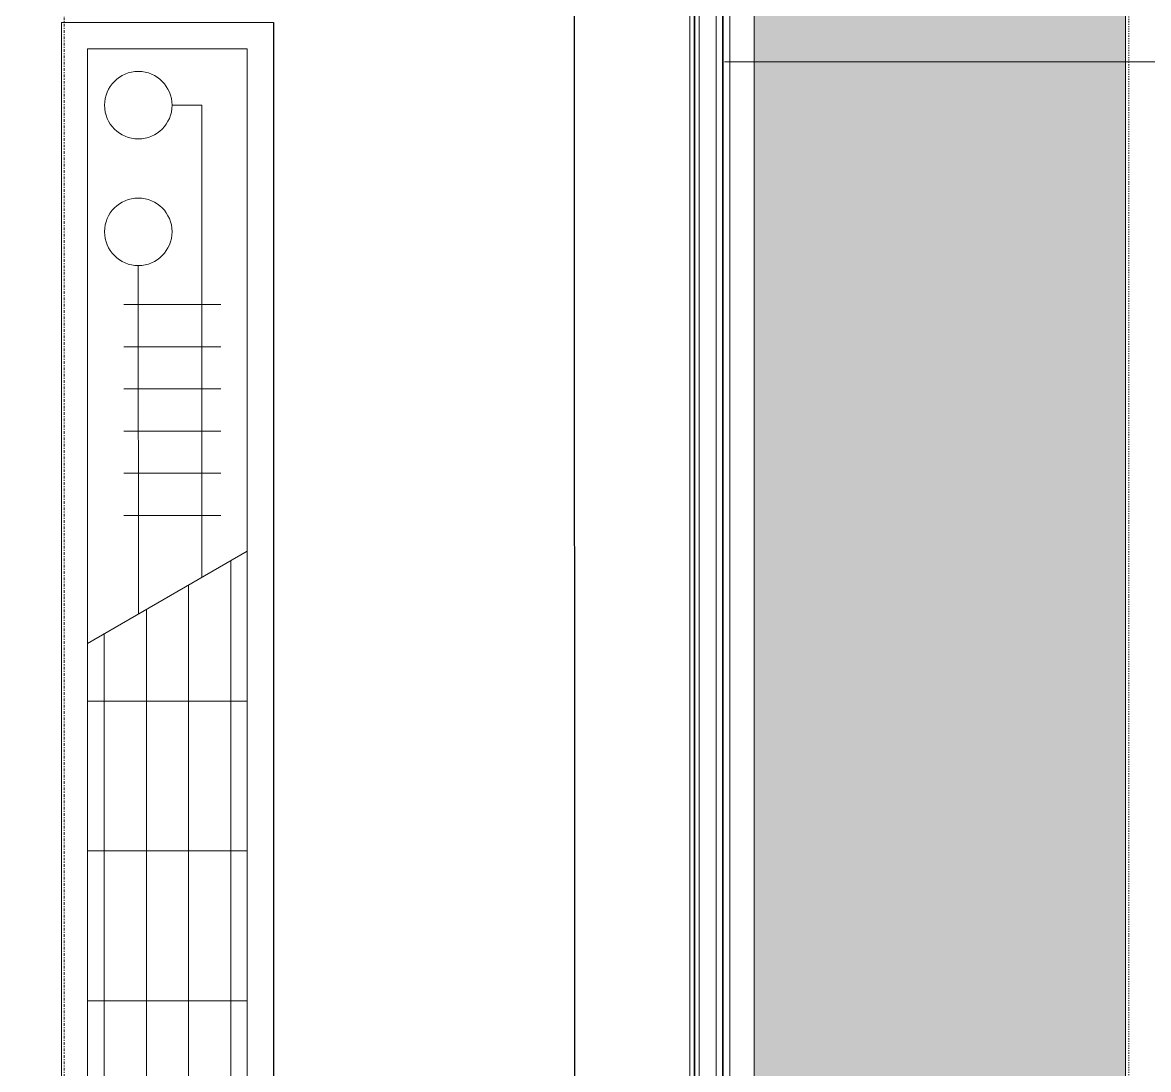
# Model space of a CAD drawing. Extents: x -1439 to 23780, y -1362 to 4476.
# Drawn here: x 4718.6 to 4824.7, y 946.3 to 1045 of the extents above; entities that cross this region are included whole.
import ezdxf
from ezdxf.enums import TextEntityAlignment as Align

# ---------------------------------------------------------------- set-up
doc = ezdxf.new("R2010")
doc.units = 0
doc.header["$MEASUREMENT"] = 0
doc.linetypes.add('Audi$0$DASHDOT2', pattern=[0.5, 0.25, -0.125, 0, -0.125])
doc.linetypes.add('Audi$0$DOT2', pattern=[0.125, 0, -0.125])
doc.layers.get('0').update_dxf_attribs({"color": 9, "lineweight": 9})
for name, color, linetype, lineweight in [('Audi$0$06D', 8, 'Continuous', 9), ('Audi$0$09', 8, 'Continuous', 9), ('Audi$0$10', 8, 'Continuous', 9), ('Audi$0$15', 8, 'Continuous', 9), ('Audi$0$20', 8, 'Audi$0$DOT2', 9), ('Audi$0$22', 8, 'Continuous', 9), ('Audi$0$24', 8, 'Audi$0$DASHDOT2', 9), ('Audi$0$32', 8, 'Continuous', 9), ('E-KABLO', 7, 'Continuous', 30)]:
    doc.layers.add(name, color=color, linetype=linetype, lineweight=lineweight)
doc.styles.add('Audi$0$Arial', font='arial.ttf', dxfattribs={"height": 2.5})

# ---------------------------------------------------------------- blocks, each defined once
blk = doc.blocks.new('Audi$0$p-konvektor_audi')
for p, q in [((250, 89.48), (0, 89.47)), ((250, 89.47), (0, 89.48)), ((250, 69.47), (250, 89.47)), ((157.8, 71.95), (157.8, 86.98)), ((171.92, 71.94), (171.92, 86.98)), ((186.04, 71.94), (186.04, 86.98)), ((191.48, 71.95), (200.19, 86.99)), ((199.29, 85.44), (2.49, 85.42)), ((203.55, 84.5), (203.55, 75.36)), ((207.52, 84.5), (207.52, 75.36)), ((211.5, 84.5), (211.5, 75.36)), ((215.48, 84.5), (215.48, 75.36)), ((219.45, 84.5), (219.45, 75.36)), ((223.43, 84.5), (223.43, 75.36)), ((242.21, 82.69), (197.7, 82.69)), ((242.21, 79.91), (242.21, 82.69)), ((196.99, 81.46), (2.49, 81.45)), ((194.68, 77.48), (2.49, 77.47)), ((227.1, 76.72), (194.25, 76.73)), ((192.38, 73.51), (2.49, 73.49)), ((0, 69.47), (250, 69.47))]:
    blk.add_line(p, q)
for points in [[(250, 89.47), (0, 89.47), (0, 69.47), (250, 69.47)], [(247.51, 86.99), (247.51, 71.95), (2.49, 71.95), (2.49, 86.99)]]:
    blk.add_lwpolyline(points, close=True)
for centre in [(230.28, 76.72), (242.21, 76.72)]:
    blk.add_circle(centre, 3.18)
blk = doc.blocks.new('Audi$0$0_wallno')
blk.add_lwpolyline([(7.942, 0), (16.132, 0)])
at = {"style": 'Audi$0$Arial'}
blk.add_attdef('GENISLIK', text='', height=2, dxfattribs=at).set_placement((8.442, 0), align=Align.BOTTOM_LEFT)
blk.add_attdef('DUVARNO', text='', height=2, dxfattribs=at).set_placement((0, 0), align=Align.MIDDLE_CENTER)
blk.add_attdef('YUKSEKLIK', text='', height=2, dxfattribs=at).set_placement((8.442, -0.5), align=Align.TOP_LEFT)
blk = doc.blocks.new('*U551')
at = {"layer": 'Audi$0$15'}
for p, q in [((-1.47, -18.95), (-72.96, -18.95)), ((1.47, -18.95), (160.04, -18.95)), ((-1.47, -19.35), (-72.96, -19.35)), ((-1.47, -19.42), (-72.96, -19.42)), ((-1.47, -19.82), (-72.96, -19.82)), ((1.47, -19.35), (160.04, -19.35)), ((1.47, -19.42), (160.04, -19.42)), ((1.47, -19.82), (160.04, -19.82)), ((-1.47, -21.42), (-72.96, -21.42)), ((-1.47, -22.02), (-72.96, -22.02)), ((-1.47, -22.1), (-72.96, -22.1)), ((1.47, -21.42), (160.04, -21.42)), ((1.47, -22.02), (160.04, -22.02)), ((1.47, -22.1), (160.04, -22.1)), ((-1.47, -22.7), (-72.96, -22.7)), ((1.47, -22.7), (160.04, -22.7))]:
    blk.add_line(p, q, dxfattribs=at)
blk = doc.blocks.new('Audi$0$P-AKS_AUDI')
at = {"layer": 'Audi$0$24'}
blk.add_lwpolyline([(0, -2590), (0, 1250)], dxfattribs=at)
blk = doc.blocks.new('Audi$0$p-zemin kat')
at = {"layer": 'Audi$0$09'}
h = blk.add_hatch(dxfattribs=at)
h.set_pattern_fill('SQUARE', color=252, scale=20, style=0)
h.paths.add_polyline_path([(4025.5, 285), (4822.5, 285), (4822.5, 2034.32), (4787.5, 2034.32), (4787.5, 320), (4025.5, 320)])
at = {"layer": 'Audi$0$06D'}
blk.add_lwpolyline([(4025.5, 320), (4787.5, 320), (4787.5, 2034.62)], dxfattribs=at)
blk.add_lwpolyline([(4025.5, 285), (4822.5, 285), (4822.5, 2034.32), (4787.5, 2034.32), (4787.5, 320), (4025.5, 320), (4025.5, 285)], close=True, dxfattribs=at)
at = {"layer": 'Audi$0$20'}
blk.add_lwpolyline([(1719.56, 284.7), (4822.79, 284.7), (4822.79, 2034.32)], dxfattribs=at)
at = {"layer": 'Audi$0$10', "rotation": 90}
for p in [(4762.5, 1084), (4762.5, 851)]:
    blk.add_blockref('*U551', p, dxfattribs=at)
at = {"layer": 'Audi$0$24'}
blk.add_blockref('Audi$0$P-AKS_AUDI', (4722.5, 2785), dxfattribs=at)

msp = doc.modelspace()

# ---------------------------------------------------------------- linework, layer by layer
at = {"layer": 'E-KABLO', "color": 6}
msp.add_line((4770.75, 437), (4770.35, 2028.4), dxfattribs=at)

# ---------------------------------------------------------------- block references
at = {"layer": 'Audi$0$10'}
msp.add_blockref('Audi$0$p-zemin kat', (0, 0), dxfattribs=at)
at = {"layer": 'Audi$0$22', "xscale": -5, "yscale": 5, "zscale": 5}
msp.add_blockref('Audi$0$0_wallno', (4865.38, 1041.25), dxfattribs=at)
at = {"layer": 'Audi$0$32', "xscale": -1, "rotation": 270}
msp.add_blockref('Audi$0$p-konvektor_audi', (4652.77, 794.96), dxfattribs=at)

doc.saveas('drawing.dxf')
